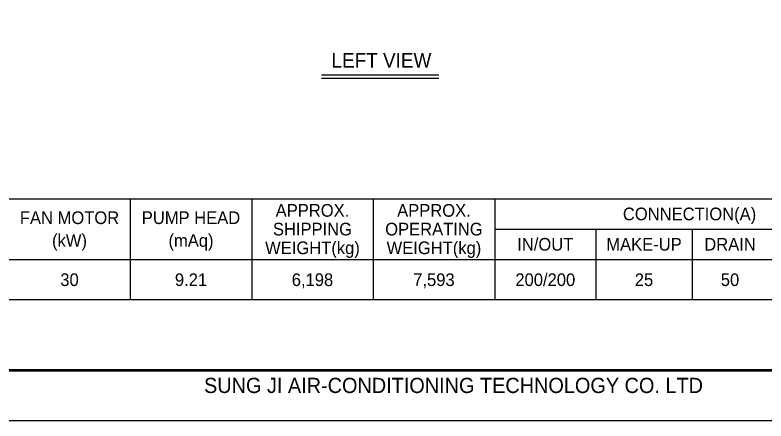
# Model space of a CAD drawing. Header units: millimetres. Extents: x -661384 to 33175, y -139129 to 24362.
# Drawn here: x 11618 to 22005, y 3567 to 9183 of the extents above; entities that cross this region are included whole.
import ezdxf
from ezdxf.enums import TextEntityAlignment as Align

# ---------------------------------------------------------------- set-up
doc = ezdxf.new("R2010")
doc.units = ezdxf.units.MM
for name, color, linetype in [('냉각탑_box', 1, 'Continuous'), ('냉각탑_form', 1, 'Continuous'), ('냉각탑_text', 3, 'Continuous')]:
    doc.layers.add(name, color=color, linetype=linetype)
doc.styles.add('돋움', font='Dotum.ttf')

msp = doc.modelspace()

# ---------------------------------------------------------------- linework, layer by layer
at = {"layer": 'Defpoints'}
msp.add_lwpolyline([(3767.7, 24362), (33174.9, 24362), (33174.9, 3566.9), (3767.7, 3566.9)], close=True, dxfattribs=at)
at = {"layer": '냉각탑_box'}
for p, q in [((15856.1, 8354.4), (17479.5, 8354.4)), ((15856.1, 8307.7), (17479.5, 8307.7)), ((13212.4, 6641.4), (13212.4, 5241.4)), ((14892.4, 6641.4), (14892.4, 5241.4)), ((16572.4, 6641.4), (16572.4, 5241.4)), ((18252.4, 6641.4), (18252.4, 5241.4)), ((18252.4, 6221.4), (23642.4, 6221.4)), ((19652.4, 6221.4), (19652.4, 5241.4)), ((20982.4, 6221.4), (20982.4, 5241.4)), ((8592.4, 5801.4), (23642.4, 5801.4))]:
    msp.add_line(p, q, dxfattribs=at)
msp.add_lwpolyline([(8592.4, 6641.4), (23642.4, 6641.4), (23642.4, 5241.4), (8592.4, 5241.4)], close=True, dxfattribs=at)
at = {"layer": '냉각탑_form', "const_width": 35}
msp.add_lwpolyline([(4467.8, 23661.8), (4467.8, 4267), (32474.7, 4267), (32474.7, 23661.8)], close=True, dxfattribs=at)

# ---------------------------------------------------------------- texts
at = {"layer": '냉각탑_form', "style": '돋움'}
msp.add_text('SUNG JI AIR-CONDITIONING TECHNOLOGY CO. LTD', height=210.051, dxfattribs=at).set_placement((14232.6, 3953.9))
at = {"layer": '냉각탑_text', "style": '돋움'}
for s, height, p in [('LEFT VIEW', 199.97, (16686.1, 8556.6)), ('APPROX.', 175, (15732.4, 6480.4)), ('APPROX.', 175, (17412.4, 6480.4)), ('FAN MOTOR', 175, (12372.4, 6378.9)), ('PUMP HEAD', 175, (14052.4, 6378.9)), ('CONNECTION(A)', 175, (20947.4, 6431.4)), ('SHIPPING', 175, (15732.4, 6221.4)), ('OPERATING', 175, (17412.4, 6221.4)), ('(kW)', 175, (12372.4, 6063.9)), ('(mAq)', 175, (14052.4, 6063.9)), ('WEIGHT(kg)', 175, (15732.4, 5962.4)), ('WEIGHT(kg)', 175, (17412.4, 5962.4)), ('IN/OUT', 175, (18952.4, 6011.4)), ('MAKE-UP', 175, (20317.4, 6011.4)), ('DRAIN', 175, (21507.4, 6011.4)), ('30', 175, (12372.4, 5521.4)), ('9.21', 175, (14052.4, 5521.4)), ('6,198', 175, (15732.4, 5521.4)), ('7,593', 175, (17412.4, 5521.4)), ('200/200', 175, (18952.4, 5521.4)), ('25', 175, (20317.4, 5521.4)), ('50', 175, (21507.4, 5521.4))]:
    msp.add_text(s, height=height, dxfattribs=at).set_placement(p, align=Align.MIDDLE_CENTER)

doc.saveas('drawing.dxf')
